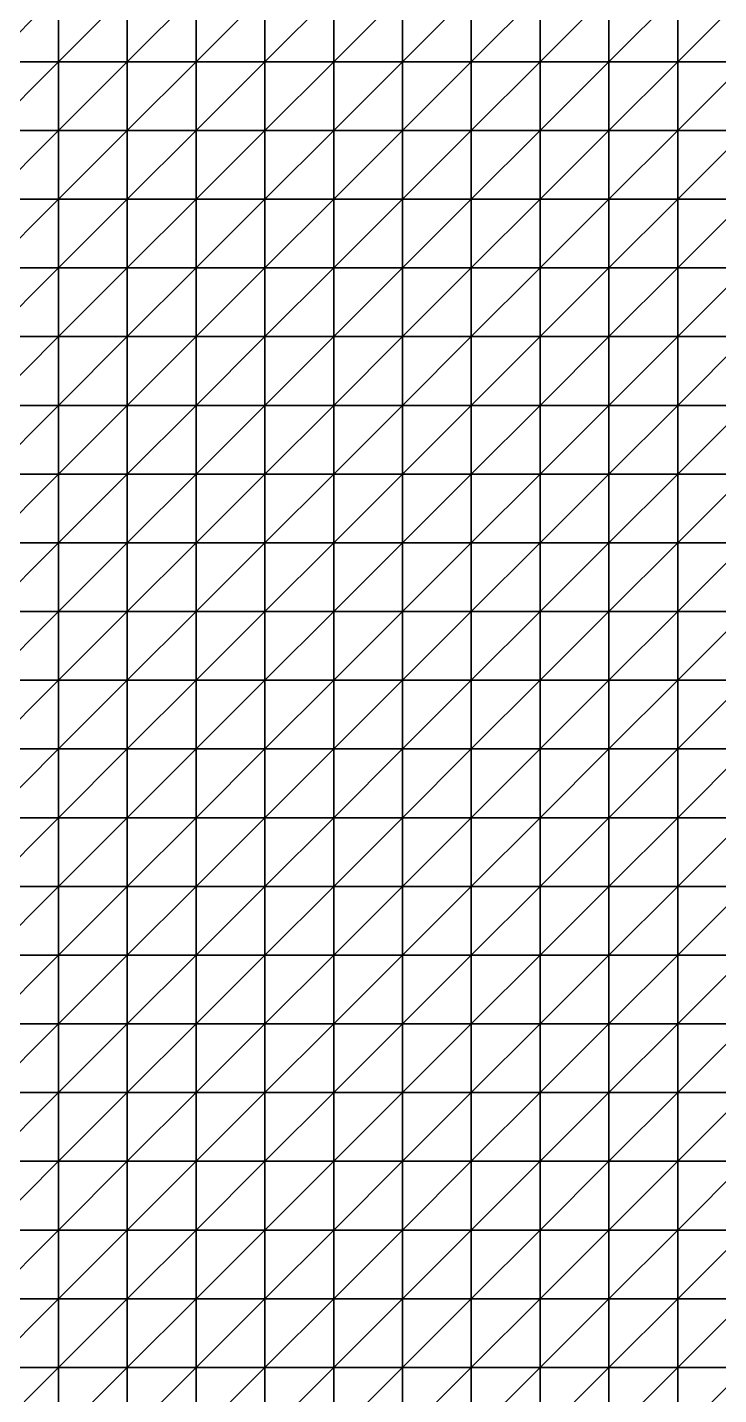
# Model space of a CAD drawing. Header units: metres. Extents: x 351000 to 353000, y 7455000 to 7457000.
# Drawn here: x 352238.7 to 352489.9, y 7455490.1 to 7455987.5 of the extents above; entities that cross this region are included whole.
import ezdxf

# ---------------------------------------------------------------- set-up
doc = ezdxf.new("R2010")
doc.units = ezdxf.units.M

msp = doc.modelspace()

# ---------------------------------------------------------------- linework, layer by layer
at = {"layer": 'TOP_OF_HYPOGENE_TOH'}
for points in [[(352225, 7455975, 1160.76), (352250, 7455975, 1173.58), (352250, 7456000, 1159)], [(352225, 7455975, 1160.76), (352250, 7456000, 1159), (352225, 7456000, 1147.56)], [(352250, 7455975, 1173.58), (352275, 7455975, 1180.75), (352275, 7456000, 1166.04)], [(352250, 7455975, 1173.58), (352275, 7456000, 1166.04), (352250, 7456000, 1159)], [(352275, 7455975, 1180.75), (352300, 7455975, 1183.16), (352300, 7456000, 1169.37)], [(352275, 7455975, 1180.75), (352300, 7456000, 1169.37), (352275, 7456000, 1166.04)], [(352300, 7455975, 1183.16), (352325, 7455975, 1182.98), (352325, 7456000, 1170.94)], [(352300, 7455975, 1183.16), (352325, 7456000, 1170.94), (352300, 7456000, 1169.37)], [(352325, 7455975, 1182.98), (352350, 7455975, 1182.63), (352350, 7456000, 1172.83)], [(352325, 7455975, 1182.98), (352350, 7456000, 1172.83), (352325, 7456000, 1170.94)], [(352350, 7455975, 1182.63), (352375, 7455975, 1183.85), (352375, 7456000, 1176.42)], [(352350, 7455975, 1182.63), (352375, 7456000, 1176.42), (352350, 7456000, 1172.83)], [(352375, 7455975, 1183.85), (352400, 7455975, 1187.25), (352400, 7456000, 1181.98)], [(352375, 7455975, 1183.85), (352400, 7456000, 1181.98), (352375, 7456000, 1176.42)], [(352400, 7455975, 1187.25), (352425, 7455975, 1192.42), (352425, 7456000, 1188.76)], [(352400, 7455975, 1187.25), (352425, 7456000, 1188.76), (352400, 7456000, 1181.98)], [(352425, 7455975, 1192.42), (352450, 7455975, 1198.26), (352450, 7456000, 1195.51)], [(352425, 7455975, 1192.42), (352450, 7456000, 1195.51), (352425, 7456000, 1188.76)], [(352450, 7455975, 1198.26), (352475, 7455975, 1203.47), (352475, 7456000, 1200.99)], [(352450, 7455975, 1198.26), (352475, 7456000, 1200.99), (352450, 7456000, 1195.51)], [(352475, 7455975, 1203.47), (352500, 7455975, 1207.05), (352500, 7456000, 1204.46)], [(352475, 7455975, 1203.47), (352500, 7456000, 1204.46), (352475, 7456000, 1200.99)], [(352225, 7455950, 1175.29), (352250, 7455950, 1188.9), (352250, 7455975, 1173.58)], [(352225, 7455950, 1175.29), (352250, 7455975, 1173.58), (352225, 7455975, 1160.76)], [(352250, 7455950, 1188.9), (352275, 7455950, 1195.95), (352275, 7455975, 1180.75)], [(352250, 7455950, 1188.9), (352275, 7455975, 1180.75), (352250, 7455975, 1173.58)], [(352275, 7455950, 1195.95), (352300, 7455950, 1197.5), (352300, 7455975, 1183.16)], [(352275, 7455950, 1195.95), (352300, 7455975, 1183.16), (352275, 7455975, 1180.75)], [(352300, 7455950, 1197.5), (352325, 7455950, 1195.93), (352325, 7455975, 1182.98)], [(352300, 7455950, 1197.5), (352325, 7455975, 1182.98), (352300, 7455975, 1183.16)], [(352325, 7455950, 1195.93), (352350, 7455950, 1193.79), (352350, 7455975, 1182.63)], [(352325, 7455950, 1195.93), (352350, 7455975, 1182.63), (352325, 7455975, 1182.98)], [(352350, 7455950, 1193.79), (352375, 7455950, 1193.02), (352375, 7455975, 1183.85)], [(352350, 7455950, 1193.79), (352375, 7455975, 1183.85), (352350, 7455975, 1182.63)], [(352375, 7455950, 1193.02), (352400, 7455950, 1194.47), (352400, 7455975, 1187.25)], [(352375, 7455950, 1193.02), (352400, 7455975, 1187.25), (352375, 7455975, 1183.85)], [(352400, 7455950, 1194.47), (352425, 7455950, 1197.92), (352425, 7455975, 1192.42)], [(352400, 7455950, 1194.47), (352425, 7455975, 1192.42), (352400, 7455975, 1187.25)], [(352425, 7455950, 1197.92), (352450, 7455950, 1202.42), (352450, 7455975, 1198.26)], [(352425, 7455950, 1197.92), (352450, 7455975, 1198.26), (352425, 7455975, 1192.42)], [(352450, 7455950, 1202.42), (352475, 7455950, 1206.69), (352475, 7455975, 1203.47)], [(352450, 7455950, 1202.42), (352475, 7455975, 1203.47), (352450, 7455975, 1198.26)], [(352475, 7455950, 1206.69), (352500, 7455950, 1209.56), (352500, 7455975, 1207.05)], [(352475, 7455950, 1206.69), (352500, 7455975, 1207.05), (352475, 7455975, 1203.47)], [(352225, 7455925, 1187.83), (352250, 7455925, 1201.29), (352250, 7455950, 1188.9)], [(352225, 7455925, 1187.83), (352250, 7455950, 1188.9), (352225, 7455950, 1175.29)], [(352250, 7455925, 1201.29), (352275, 7455925, 1207.82), (352275, 7455950, 1195.95)], [(352250, 7455925, 1201.29), (352275, 7455950, 1195.95), (352250, 7455950, 1188.9)], [(352275, 7455925, 1207.82), (352300, 7455925, 1208.71), (352300, 7455950, 1197.5)], [(352275, 7455925, 1207.82), (352300, 7455950, 1197.5), (352275, 7455950, 1195.95)], [(352300, 7455925, 1208.71), (352325, 7455925, 1206.38), (352325, 7455950, 1195.93)], [(352300, 7455925, 1208.71), (352325, 7455950, 1195.93), (352300, 7455950, 1197.5)], [(352325, 7455925, 1206.38), (352350, 7455925, 1203.39), (352350, 7455950, 1193.79)], [(352325, 7455925, 1206.38), (352350, 7455950, 1193.79), (352325, 7455950, 1195.93)], [(352350, 7455925, 1203.39), (352375, 7455925, 1201.62), (352375, 7455950, 1193.02)], [(352350, 7455925, 1203.39), (352375, 7455950, 1193.02), (352350, 7455950, 1193.79)], [(352375, 7455925, 1201.62), (352400, 7455925, 1201.98), (352400, 7455950, 1194.47)], [(352375, 7455925, 1201.62), (352400, 7455950, 1194.47), (352375, 7455950, 1193.02)], [(352400, 7455925, 1201.98), (352425, 7455925, 1204.34), (352425, 7455950, 1197.92)], [(352400, 7455925, 1201.98), (352425, 7455950, 1197.92), (352400, 7455950, 1194.47)], [(352425, 7455925, 1204.34), (352450, 7455925, 1207.85), (352450, 7455950, 1202.42)], [(352425, 7455925, 1204.34), (352450, 7455950, 1202.42), (352425, 7455950, 1197.92)], [(352450, 7455925, 1207.85), (352475, 7455925, 1211.28), (352475, 7455950, 1206.69)], [(352450, 7455925, 1207.85), (352475, 7455950, 1206.69), (352450, 7455950, 1202.42)], [(352475, 7455925, 1211.28), (352500, 7455925, 1213.39), (352500, 7455950, 1209.56)], [(352475, 7455925, 1211.28), (352500, 7455950, 1209.56), (352475, 7455950, 1206.69)], [(352225, 7455900, 1196.92), (352250, 7455900, 1209.26), (352250, 7455925, 1201.29)], [(352225, 7455900, 1196.92), (352250, 7455925, 1201.29), (352225, 7455925, 1187.83)], [(352250, 7455900, 1209.26), (352275, 7455900, 1214.96), (352275, 7455925, 1207.82)], [(352250, 7455900, 1209.26), (352275, 7455925, 1207.82), (352250, 7455925, 1201.29)], [(352275, 7455900, 1214.96), (352300, 7455900, 1215.48), (352300, 7455925, 1208.71)], [(352275, 7455900, 1214.96), (352300, 7455925, 1208.71), (352275, 7455925, 1207.82)], [(352300, 7455900, 1215.48), (352325, 7455900, 1213.18), (352325, 7455925, 1206.38)], [(352300, 7455900, 1215.48), (352325, 7455925, 1206.38), (352300, 7455925, 1208.71)], [(352325, 7455900, 1213.18), (352350, 7455900, 1210.39), (352350, 7455925, 1203.39)], [(352325, 7455900, 1213.18), (352350, 7455925, 1203.39), (352325, 7455925, 1206.38)], [(352350, 7455900, 1210.39), (352375, 7455900, 1208.82), (352375, 7455925, 1201.62)], [(352350, 7455900, 1210.39), (352375, 7455925, 1201.62), (352350, 7455925, 1203.39)], [(352375, 7455900, 1208.82), (352400, 7455900, 1209.21), (352400, 7455925, 1201.98)], [(352375, 7455900, 1208.82), (352400, 7455925, 1201.98), (352375, 7455925, 1201.62)], [(352400, 7455900, 1209.21), (352425, 7455900, 1211.41), (352425, 7455925, 1204.34)], [(352400, 7455900, 1209.21), (352425, 7455925, 1204.34), (352400, 7455925, 1201.98)], [(352425, 7455900, 1211.41), (352450, 7455900, 1214.63), (352450, 7455925, 1207.85)], [(352425, 7455900, 1211.41), (352450, 7455925, 1207.85), (352425, 7455925, 1204.34)], [(352450, 7455900, 1214.63), (352475, 7455900, 1217.73), (352475, 7455925, 1211.28)], [(352450, 7455900, 1214.63), (352475, 7455925, 1211.28), (352450, 7455925, 1207.85)], [(352475, 7455900, 1217.73), (352500, 7455900, 1219.51), (352500, 7455925, 1213.39)], [(352475, 7455900, 1217.73), (352500, 7455925, 1213.39), (352475, 7455925, 1211.28)], [(352225, 7455875, 1203.75), (352250, 7455875, 1214.43), (352250, 7455900, 1209.26)], [(352225, 7455875, 1203.75), (352250, 7455900, 1209.26), (352225, 7455900, 1196.92)], [(352250, 7455875, 1214.43), (352275, 7455875, 1219.18), (352275, 7455900, 1214.96)], [(352250, 7455875, 1214.43), (352275, 7455900, 1214.96), (352250, 7455900, 1209.26)], [(352275, 7455875, 1219.18), (352300, 7455875, 1219.63), (352300, 7455900, 1215.48)], [(352275, 7455875, 1219.18), (352300, 7455900, 1215.48), (352275, 7455900, 1214.96)], [(352300, 7455875, 1219.63), (352325, 7455875, 1217.95), (352325, 7455900, 1213.18)], [(352300, 7455875, 1219.63), (352325, 7455900, 1213.18), (352300, 7455900, 1215.48)], [(352325, 7455875, 1217.95), (352350, 7455875, 1216.15), (352350, 7455900, 1210.39)], [(352325, 7455875, 1217.95), (352350, 7455900, 1210.39), (352325, 7455900, 1213.18)], [(352350, 7455875, 1216.15), (352375, 7455875, 1215.55), (352375, 7455900, 1208.82)], [(352350, 7455875, 1216.15), (352375, 7455900, 1208.82), (352350, 7455900, 1210.39)], [(352375, 7455875, 1215.55), (352400, 7455875, 1216.64), (352400, 7455900, 1209.21)], [(352375, 7455875, 1215.55), (352400, 7455900, 1209.21), (352375, 7455900, 1208.82)], [(352400, 7455875, 1216.64), (352425, 7455875, 1219.2), (352425, 7455900, 1211.41)], [(352400, 7455875, 1216.64), (352425, 7455900, 1211.41), (352400, 7455900, 1209.21)], [(352425, 7455875, 1219.2), (352450, 7455875, 1222.51), (352450, 7455900, 1214.63)], [(352425, 7455875, 1219.2), (352450, 7455900, 1214.63), (352425, 7455900, 1211.41)], [(352450, 7455875, 1222.51), (352475, 7455875, 1225.57), (352475, 7455900, 1217.73)], [(352450, 7455875, 1222.51), (352475, 7455900, 1217.73), (352450, 7455900, 1214.63)], [(352475, 7455875, 1225.57), (352500, 7455875, 1227.35), (352500, 7455900, 1219.51)], [(352475, 7455875, 1225.57), (352500, 7455900, 1219.51), (352475, 7455900, 1217.73)], [(352225, 7455850, 1211.12), (352250, 7455850, 1220.03), (352250, 7455875, 1214.43)], [(352225, 7455850, 1211.12), (352250, 7455875, 1214.43), (352225, 7455875, 1203.75)], [(352250, 7455850, 1220.03), (352275, 7455850, 1223.9), (352275, 7455875, 1219.18)], [(352250, 7455850, 1220.03), (352275, 7455875, 1219.18), (352250, 7455875, 1214.43)], [(352275, 7455850, 1223.9), (352300, 7455850, 1224.45), (352300, 7455875, 1219.63)], [(352275, 7455850, 1223.9), (352300, 7455875, 1219.63), (352275, 7455875, 1219.18)], [(352300, 7455850, 1224.45), (352325, 7455850, 1223.61), (352325, 7455875, 1217.95)], [(352300, 7455850, 1224.45), (352325, 7455875, 1217.95), (352300, 7455875, 1219.63)], [(352325, 7455850, 1223.61), (352350, 7455850, 1222.91), (352350, 7455875, 1216.15)], [(352325, 7455850, 1223.61), (352350, 7455875, 1216.15), (352325, 7455875, 1217.95)], [(352350, 7455850, 1222.91), (352375, 7455850, 1223.26), (352375, 7455875, 1215.55)], [(352350, 7455850, 1222.91), (352375, 7455875, 1215.55), (352350, 7455875, 1216.15)], [(352375, 7455850, 1223.26), (352400, 7455850, 1224.86), (352400, 7455875, 1216.64)], [(352375, 7455850, 1223.26), (352400, 7455875, 1216.64), (352375, 7455875, 1215.55)], [(352400, 7455850, 1224.86), (352425, 7455850, 1227.44), (352425, 7455875, 1219.2)], [(352400, 7455850, 1224.86), (352425, 7455875, 1219.2), (352400, 7455875, 1216.64)], [(352425, 7455850, 1227.44), (352450, 7455850, 1230.43), (352450, 7455875, 1222.51)], [(352425, 7455850, 1227.44), (352450, 7455875, 1222.51), (352425, 7455875, 1219.2)], [(352450, 7455850, 1230.43), (352475, 7455850, 1233.12), (352475, 7455875, 1225.57)], [(352450, 7455850, 1230.43), (352475, 7455875, 1225.57), (352450, 7455875, 1222.51)], [(352475, 7455850, 1233.12), (352500, 7455850, 1234.68), (352500, 7455875, 1227.35)], [(352475, 7455850, 1233.12), (352500, 7455875, 1227.35), (352475, 7455875, 1225.57)], [(352225, 7455825, 1221.03), (352250, 7455825, 1228.35), (352250, 7455850, 1220.03)], [(352225, 7455825, 1221.03), (352250, 7455850, 1220.03), (352225, 7455850, 1211.12)], [(352250, 7455825, 1228.35), (352275, 7455825, 1231.43), (352275, 7455850, 1223.9)], [(352250, 7455825, 1228.35), (352275, 7455850, 1223.9), (352250, 7455850, 1220.03)], [(352275, 7455825, 1231.43), (352300, 7455825, 1232.05), (352300, 7455850, 1224.45)], [(352275, 7455825, 1231.43), (352300, 7455850, 1224.45), (352275, 7455850, 1223.9)], [(352300, 7455825, 1232.05), (352325, 7455825, 1231.78), (352325, 7455850, 1223.61)], [(352300, 7455825, 1232.05), (352325, 7455850, 1223.61), (352300, 7455850, 1224.45)], [(352325, 7455825, 1231.78), (352350, 7455825, 1231.69), (352350, 7455850, 1222.91)], [(352325, 7455825, 1231.78), (352350, 7455850, 1222.91), (352325, 7455850, 1223.61)], [(352350, 7455825, 1231.69), (352375, 7455825, 1232.24), (352375, 7455850, 1223.26)], [(352350, 7455825, 1231.69), (352375, 7455850, 1223.26), (352350, 7455850, 1222.91)], [(352375, 7455825, 1232.24), (352400, 7455825, 1233.42), (352400, 7455850, 1224.86)], [(352375, 7455825, 1232.24), (352400, 7455850, 1224.86), (352375, 7455850, 1223.26)], [(352400, 7455825, 1233.42), (352425, 7455825, 1234.98), (352425, 7455850, 1227.44)], [(352400, 7455825, 1233.42), (352425, 7455850, 1227.44), (352400, 7455850, 1224.86)], [(352425, 7455825, 1234.98), (352450, 7455825, 1236.65), (352450, 7455850, 1230.43)], [(352425, 7455825, 1234.98), (352450, 7455850, 1230.43), (352425, 7455850, 1227.44)], [(352450, 7455825, 1236.65), (352475, 7455825, 1238.12), (352475, 7455850, 1233.12)], [(352450, 7455825, 1236.65), (352475, 7455850, 1233.12), (352450, 7455850, 1230.43)], [(352475, 7455825, 1238.12), (352500, 7455825, 1238.83), (352500, 7455850, 1234.68)], [(352475, 7455825, 1238.12), (352500, 7455850, 1234.68), (352475, 7455850, 1233.12)], [(352225, 7455800, 1232.72), (352250, 7455800, 1238.58), (352250, 7455825, 1228.35)], [(352225, 7455800, 1232.72), (352250, 7455825, 1228.35), (352225, 7455825, 1221.03)], [(352250, 7455800, 1238.58), (352275, 7455800, 1240.89), (352275, 7455825, 1231.43)], [(352250, 7455800, 1238.58), (352275, 7455825, 1231.43), (352250, 7455825, 1228.35)], [(352275, 7455800, 1240.89), (352300, 7455800, 1241.36), (352300, 7455825, 1232.05)], [(352275, 7455800, 1240.89), (352300, 7455825, 1232.05), (352275, 7455825, 1231.43)], [(352300, 7455800, 1241.36), (352325, 7455800, 1241.22), (352325, 7455825, 1231.78)], [(352300, 7455800, 1241.36), (352325, 7455825, 1231.78), (352300, 7455825, 1232.05)], [(352325, 7455800, 1241.22), (352350, 7455800, 1241.03), (352350, 7455825, 1231.69)], [(352325, 7455800, 1241.22), (352350, 7455825, 1231.69), (352325, 7455825, 1231.78)], [(352350, 7455800, 1241.03), (352375, 7455800, 1240.89), (352375, 7455825, 1232.24)], [(352350, 7455800, 1241.03), (352375, 7455825, 1232.24), (352350, 7455825, 1231.69)], [(352375, 7455800, 1240.89), (352400, 7455800, 1240.62), (352400, 7455825, 1233.42)], [(352375, 7455800, 1240.89), (352400, 7455825, 1233.42), (352375, 7455825, 1232.24)], [(352400, 7455800, 1240.62), (352425, 7455800, 1240.14), (352425, 7455825, 1234.98)], [(352400, 7455800, 1240.62), (352425, 7455825, 1234.98), (352400, 7455825, 1233.42)], [(352425, 7455800, 1240.14), (352450, 7455800, 1239.58), (352450, 7455825, 1236.65)], [(352425, 7455800, 1240.14), (352450, 7455825, 1236.65), (352425, 7455825, 1234.98)], [(352450, 7455800, 1239.58), (352475, 7455800, 1239.09), (352475, 7455825, 1238.12)], [(352450, 7455800, 1239.58), (352475, 7455825, 1238.12), (352450, 7455825, 1236.65)], [(352475, 7455800, 1239.09), (352500, 7455800, 1238.5), (352500, 7455825, 1238.83)], [(352475, 7455800, 1239.09), (352500, 7455825, 1238.83), (352475, 7455825, 1238.12)], [(352225, 7455775, 1242.75), (352250, 7455775, 1247.08), (352250, 7455800, 1238.58)], [(352225, 7455775, 1242.75), (352250, 7455800, 1238.58), (352225, 7455800, 1232.72)], [(352250, 7455775, 1247.08), (352275, 7455775, 1248.54), (352275, 7455800, 1240.89)], [(352250, 7455775, 1247.08), (352275, 7455800, 1240.89), (352250, 7455800, 1238.58)], [(352275, 7455775, 1248.54), (352300, 7455775, 1248.7), (352300, 7455800, 1241.36)], [(352275, 7455775, 1248.54), (352300, 7455800, 1241.36), (352275, 7455800, 1240.89)], [(352300, 7455775, 1248.7), (352325, 7455775, 1248.4), (352325, 7455800, 1241.22)], [(352300, 7455775, 1248.7), (352325, 7455800, 1241.22), (352300, 7455800, 1241.36)], [(352325, 7455775, 1248.4), (352350, 7455775, 1247.77), (352350, 7455800, 1241.03)], [(352325, 7455775, 1248.4), (352350, 7455800, 1241.03), (352325, 7455800, 1241.22)], [(352350, 7455775, 1247.77), (352375, 7455775, 1246.54), (352375, 7455800, 1240.89)], [(352350, 7455775, 1247.77), (352375, 7455800, 1240.89), (352350, 7455800, 1241.03)], [(352375, 7455775, 1246.54), (352400, 7455775, 1244.47), (352400, 7455800, 1240.62)], [(352375, 7455775, 1246.54), (352400, 7455800, 1240.62), (352375, 7455800, 1240.89)], [(352400, 7455775, 1244.47), (352425, 7455775, 1241.7), (352425, 7455800, 1240.14)], [(352400, 7455775, 1244.47), (352425, 7455800, 1240.14), (352400, 7455800, 1240.62)], [(352425, 7455775, 1241.7), (352450, 7455775, 1238.82), (352450, 7455800, 1239.58)], [(352425, 7455775, 1241.7), (352450, 7455800, 1239.58), (352425, 7455800, 1240.14)], [(352450, 7455775, 1238.82), (352475, 7455775, 1236.46), (352475, 7455800, 1239.09)], [(352450, 7455775, 1238.82), (352475, 7455800, 1239.09), (352450, 7455800, 1239.58)], [(352475, 7455775, 1236.46), (352500, 7455775, 1234.75), (352500, 7455800, 1238.5)], [(352475, 7455775, 1236.46), (352500, 7455800, 1238.5), (352475, 7455800, 1239.09)], [(352225, 7455750, 1247.01), (352250, 7455750, 1249.66), (352250, 7455775, 1247.08)], [(352225, 7455750, 1247.01), (352250, 7455775, 1247.08), (352225, 7455775, 1242.75)], [(352250, 7455750, 1249.66), (352275, 7455750, 1250.27), (352275, 7455775, 1248.54)], [(352250, 7455750, 1249.66), (352275, 7455775, 1248.54), (352250, 7455775, 1247.08)], [(352275, 7455750, 1250.27), (352300, 7455750, 1250.21), (352300, 7455775, 1248.7)], [(352275, 7455750, 1250.27), (352300, 7455775, 1248.7), (352275, 7455775, 1248.54)], [(352300, 7455750, 1250.21), (352325, 7455750, 1249.94), (352325, 7455775, 1248.4)], [(352300, 7455750, 1250.21), (352325, 7455775, 1248.4), (352300, 7455775, 1248.7)], [(352325, 7455750, 1249.94), (352350, 7455750, 1249.16), (352350, 7455775, 1247.77)], [(352325, 7455750, 1249.94), (352350, 7455775, 1247.77), (352325, 7455775, 1248.4)], [(352350, 7455750, 1249.16), (352375, 7455750, 1247.29), (352375, 7455775, 1246.54)], [(352350, 7455750, 1249.16), (352375, 7455775, 1246.54), (352350, 7455775, 1247.77)], [(352375, 7455750, 1247.29), (352400, 7455750, 1244.05), (352400, 7455775, 1244.47)], [(352375, 7455750, 1247.29), (352400, 7455775, 1244.47), (352375, 7455775, 1246.54)], [(352400, 7455750, 1244.05), (352425, 7455750, 1239.81), (352425, 7455775, 1241.7)], [(352400, 7455750, 1244.05), (352425, 7455775, 1241.7), (352400, 7455775, 1244.47)], [(352425, 7455750, 1239.81), (352450, 7455750, 1235.58), (352450, 7455775, 1238.82)], [(352425, 7455750, 1239.81), (352450, 7455775, 1238.82), (352425, 7455775, 1241.7)], [(352450, 7455750, 1235.58), (352475, 7455750, 1232.38), (352475, 7455775, 1236.46)], [(352450, 7455750, 1235.58), (352475, 7455775, 1236.46), (352450, 7455775, 1238.82)], [(352475, 7455750, 1232.38), (352500, 7455750, 1230.55), (352500, 7455775, 1234.75)], [(352475, 7455750, 1232.38), (352500, 7455775, 1234.75), (352475, 7455775, 1236.46)], [(352225, 7455725, 1243.63), (352250, 7455725, 1244.6), (352250, 7455750, 1249.66)], [(352225, 7455725, 1243.63), (352250, 7455750, 1249.66), (352225, 7455750, 1247.01)], [(352250, 7455725, 1244.6), (352275, 7455725, 1244.56), (352275, 7455750, 1250.27)], [(352250, 7455725, 1244.6), (352275, 7455750, 1250.27), (352250, 7455750, 1249.66)], [(352275, 7455725, 1244.56), (352300, 7455725, 1244.68), (352300, 7455750, 1250.21)], [(352275, 7455725, 1244.56), (352300, 7455750, 1250.21), (352275, 7455750, 1250.27)], [(352300, 7455725, 1244.68), (352325, 7455725, 1245.01), (352325, 7455750, 1249.94)], [(352300, 7455725, 1244.68), (352325, 7455750, 1249.94), (352300, 7455750, 1250.21)], [(352325, 7455725, 1245.01), (352350, 7455725, 1244.86), (352350, 7455750, 1249.16)], [(352325, 7455725, 1245.01), (352350, 7455750, 1249.16), (352325, 7455750, 1249.94)], [(352350, 7455725, 1244.86), (352375, 7455725, 1243.39), (352375, 7455750, 1247.29)], [(352350, 7455725, 1244.86), (352375, 7455750, 1247.29), (352350, 7455750, 1249.16)], [(352375, 7455725, 1243.39), (352400, 7455725, 1240.26), (352400, 7455750, 1244.05)], [(352375, 7455725, 1243.39), (352400, 7455750, 1244.05), (352375, 7455750, 1247.29)], [(352400, 7455725, 1240.26), (352425, 7455725, 1236.02), (352425, 7455750, 1239.81)], [(352400, 7455725, 1240.26), (352425, 7455750, 1239.81), (352400, 7455750, 1244.05)], [(352425, 7455725, 1236.02), (352450, 7455725, 1231.98), (352450, 7455750, 1235.58)], [(352425, 7455725, 1236.02), (352450, 7455750, 1235.58), (352425, 7455750, 1239.81)], [(352450, 7455725, 1231.98), (352475, 7455725, 1229.43), (352475, 7455750, 1232.38)], [(352450, 7455725, 1231.98), (352475, 7455750, 1232.38), (352450, 7455750, 1235.58)], [(352475, 7455725, 1229.43), (352500, 7455725, 1228.78), (352500, 7455750, 1230.55)], [(352475, 7455725, 1229.43), (352500, 7455750, 1230.55), (352475, 7455750, 1232.38)], [(352225, 7455700, 1234.39), (352250, 7455700, 1234), (352250, 7455725, 1244.6)], [(352225, 7455700, 1234.39), (352250, 7455725, 1244.6), (352225, 7455725, 1243.63)], [(352250, 7455700, 1234), (352275, 7455700, 1233.75), (352275, 7455725, 1244.56)], [(352250, 7455700, 1234), (352275, 7455725, 1244.56), (352250, 7455725, 1244.6)], [(352275, 7455700, 1233.75), (352300, 7455700, 1234.54), (352300, 7455725, 1244.68)], [(352275, 7455700, 1233.75), (352300, 7455725, 1244.68), (352275, 7455725, 1244.56)], [(352300, 7455700, 1234.54), (352325, 7455700, 1236.1), (352325, 7455725, 1245.01)], [(352300, 7455700, 1234.54), (352325, 7455725, 1245.01), (352300, 7455725, 1244.68)], [(352325, 7455700, 1236.1), (352350, 7455700, 1237.36), (352350, 7455725, 1244.86)], [(352325, 7455700, 1236.1), (352350, 7455725, 1244.86), (352325, 7455725, 1245.01)], [(352350, 7455700, 1237.36), (352375, 7455700, 1237.24), (352375, 7455725, 1243.39)], [(352350, 7455700, 1237.36), (352375, 7455725, 1243.39), (352350, 7455725, 1244.86)], [(352375, 7455700, 1237.24), (352400, 7455700, 1235.34), (352400, 7455725, 1240.26)], [(352375, 7455700, 1237.24), (352400, 7455725, 1240.26), (352375, 7455725, 1243.39)], [(352400, 7455700, 1235.34), (352425, 7455700, 1232.33), (352425, 7455725, 1236.02)], [(352400, 7455700, 1235.34), (352425, 7455725, 1236.02), (352400, 7455725, 1240.26)], [(352425, 7455700, 1232.33), (352450, 7455700, 1229.7), (352450, 7455725, 1231.98)], [(352425, 7455700, 1232.33), (352450, 7455725, 1231.98), (352425, 7455725, 1236.02)], [(352450, 7455700, 1229.7), (352475, 7455700, 1228.88), (352475, 7455725, 1229.43)], [(352450, 7455700, 1229.7), (352475, 7455725, 1229.43), (352450, 7455725, 1231.98)], [(352475, 7455700, 1228.88), (352500, 7455700, 1230.23), (352500, 7455725, 1228.78)], [(352475, 7455700, 1228.88), (352500, 7455725, 1228.78), (352475, 7455725, 1229.43)], [(352225, 7455675, 1223.75), (352250, 7455675, 1222.59), (352250, 7455700, 1234)], [(352225, 7455675, 1223.75), (352250, 7455700, 1234), (352225, 7455700, 1234.39)], [(352250, 7455675, 1222.59), (352275, 7455675, 1222.59), (352275, 7455700, 1233.75)], [(352250, 7455675, 1222.59), (352275, 7455700, 1233.75), (352250, 7455700, 1234)], [(352275, 7455675, 1222.59), (352300, 7455675, 1224.4), (352300, 7455700, 1234.54)], [(352275, 7455675, 1222.59), (352300, 7455700, 1234.54), (352275, 7455700, 1233.75)], [(352300, 7455675, 1224.4), (352325, 7455675, 1227.44), (352325, 7455700, 1236.1)], [(352300, 7455675, 1224.4), (352325, 7455700, 1236.1), (352300, 7455700, 1234.54)], [(352325, 7455675, 1227.44), (352350, 7455675, 1230.35), (352350, 7455700, 1237.36)], [(352325, 7455675, 1227.44), (352350, 7455700, 1237.36), (352325, 7455700, 1236.1)], [(352350, 7455675, 1230.35), (352375, 7455675, 1231.86), (352375, 7455700, 1237.24)], [(352350, 7455675, 1230.35), (352375, 7455700, 1237.24), (352350, 7455700, 1237.36)], [(352375, 7455675, 1231.86), (352400, 7455675, 1231.49), (352400, 7455700, 1235.34)], [(352375, 7455675, 1231.86), (352400, 7455700, 1235.34), (352375, 7455700, 1237.24)], [(352400, 7455675, 1231.49), (352425, 7455675, 1229.98), (352425, 7455700, 1232.33)], [(352400, 7455675, 1231.49), (352425, 7455700, 1232.33), (352400, 7455700, 1235.34)], [(352425, 7455675, 1229.98), (352450, 7455675, 1228.94), (352450, 7455700, 1229.7)], [(352425, 7455675, 1229.98), (352450, 7455700, 1229.7), (352425, 7455700, 1232.33)], [(352450, 7455675, 1228.94), (352475, 7455675, 1229.08), (352475, 7455700, 1228.88)], [(352450, 7455675, 1228.94), (352475, 7455700, 1228.88), (352450, 7455700, 1229.7)], [(352475, 7455675, 1229.08), (352500, 7455675, 1229.37), (352500, 7455700, 1230.23)], [(352475, 7455675, 1229.08), (352500, 7455700, 1230.23), (352475, 7455700, 1228.88)], [(352225, 7455650, 1216.02), (352250, 7455650, 1214.66), (352250, 7455675, 1222.59)], [(352225, 7455650, 1216.02), (352250, 7455675, 1222.59), (352225, 7455675, 1223.75)], [(352250, 7455650, 1214.66), (352275, 7455650, 1215.18), (352275, 7455675, 1222.59)], [(352250, 7455650, 1214.66), (352275, 7455675, 1222.59), (352250, 7455675, 1222.59)], [(352275, 7455650, 1215.18), (352300, 7455650, 1217.99), (352300, 7455675, 1224.4)], [(352275, 7455650, 1215.18), (352300, 7455675, 1224.4), (352275, 7455675, 1222.59)], [(352300, 7455650, 1217.99), (352325, 7455650, 1222.26), (352325, 7455675, 1227.44)], [(352300, 7455650, 1217.99), (352325, 7455675, 1227.44), (352300, 7455675, 1224.4)], [(352325, 7455650, 1222.26), (352350, 7455650, 1226.42), (352350, 7455675, 1230.35)], [(352325, 7455650, 1222.26), (352350, 7455675, 1230.35), (352325, 7455675, 1227.44)], [(352350, 7455650, 1226.42), (352375, 7455650, 1229.03), (352375, 7455675, 1231.86)], [(352350, 7455650, 1226.42), (352375, 7455675, 1231.86), (352350, 7455675, 1230.35)], [(352375, 7455650, 1229.03), (352400, 7455650, 1229.57), (352400, 7455675, 1231.49)], [(352375, 7455650, 1229.03), (352400, 7455675, 1231.49), (352375, 7455675, 1231.86)], [(352400, 7455650, 1229.57), (352425, 7455650, 1228.81), (352425, 7455675, 1229.98)], [(352400, 7455650, 1229.57), (352425, 7455675, 1229.98), (352400, 7455675, 1231.49)], [(352425, 7455650, 1228.81), (352450, 7455650, 1228.46), (352450, 7455675, 1228.94)], [(352425, 7455650, 1228.81), (352450, 7455675, 1228.94), (352425, 7455675, 1229.98)], [(352450, 7455650, 1228.46), (352475, 7455650, 1226.66), (352475, 7455675, 1229.08)], [(352450, 7455650, 1228.46), (352475, 7455675, 1229.08), (352450, 7455675, 1228.94)], [(352475, 7455650, 1226.66), (352500, 7455650, 1227.74), (352500, 7455675, 1229.37)], [(352475, 7455650, 1226.66), (352500, 7455675, 1229.37), (352475, 7455675, 1229.08)], [(352225, 7455625, 1212.61), (352250, 7455625, 1211.31), (352250, 7455650, 1214.66)], [(352225, 7455625, 1212.61), (352250, 7455650, 1214.66), (352225, 7455650, 1216.02)], [(352250, 7455625, 1211.31), (352275, 7455625, 1212.31), (352275, 7455650, 1215.18)], [(352250, 7455625, 1211.31), (352275, 7455650, 1215.18), (352250, 7455650, 1214.66)], [(352275, 7455625, 1212.31), (352300, 7455625, 1215.82), (352300, 7455650, 1217.99)], [(352275, 7455625, 1212.31), (352300, 7455650, 1217.99), (352275, 7455650, 1215.18)], [(352300, 7455625, 1215.82), (352325, 7455625, 1220.78), (352325, 7455650, 1222.26)], [(352300, 7455625, 1215.82), (352325, 7455650, 1222.26), (352300, 7455650, 1217.99)], [(352325, 7455625, 1220.78), (352350, 7455625, 1225.48), (352350, 7455650, 1226.42)], [(352325, 7455625, 1220.78), (352350, 7455650, 1226.42), (352325, 7455650, 1222.26)], [(352350, 7455625, 1225.48), (352375, 7455625, 1228.37), (352375, 7455650, 1229.03)], [(352350, 7455625, 1225.48), (352375, 7455650, 1229.03), (352350, 7455650, 1226.42)], [(352375, 7455625, 1228.37), (352400, 7455625, 1228.84), (352400, 7455650, 1229.57)], [(352375, 7455625, 1228.37), (352400, 7455650, 1229.57), (352375, 7455650, 1229.03)], [(352400, 7455625, 1228.84), (352425, 7455625, 1227.71), (352425, 7455650, 1228.81)], [(352400, 7455625, 1228.84), (352425, 7455650, 1228.81), (352400, 7455650, 1229.57)], [(352425, 7455625, 1227.71), (352450, 7455625, 1226.77), (352450, 7455650, 1228.46)], [(352425, 7455625, 1227.71), (352450, 7455650, 1228.46), (352425, 7455650, 1228.81)], [(352450, 7455625, 1226.77), (352475, 7455625, 1225.12), (352475, 7455650, 1226.66)], [(352450, 7455625, 1226.77), (352475, 7455650, 1226.66), (352450, 7455650, 1228.46)], [(352475, 7455625, 1225.12), (352500, 7455625, 1225.83), (352500, 7455650, 1227.74)], [(352475, 7455625, 1225.12), (352500, 7455650, 1227.74), (352475, 7455650, 1226.66)], [(352225, 7455600, 1211.35), (352250, 7455600, 1209.93), (352250, 7455625, 1211.31)], [(352225, 7455600, 1211.35), (352250, 7455625, 1211.31), (352225, 7455625, 1212.61)], [(352250, 7455600, 1209.93), (352275, 7455600, 1211.14), (352275, 7455625, 1212.31)], [(352250, 7455600, 1209.93), (352275, 7455625, 1212.31), (352250, 7455625, 1211.31)], [(352275, 7455600, 1211.14), (352300, 7455600, 1215), (352300, 7455625, 1215.82)], [(352275, 7455600, 1211.14), (352300, 7455625, 1215.82), (352275, 7455625, 1212.31)], [(352300, 7455600, 1215), (352325, 7455600, 1220.28), (352325, 7455625, 1220.78)], [(352300, 7455600, 1215), (352325, 7455625, 1220.78), (352300, 7455625, 1215.82)], [(352325, 7455600, 1220.28), (352350, 7455600, 1225.15), (352350, 7455625, 1225.48)], [(352325, 7455600, 1220.28), (352350, 7455625, 1225.48), (352325, 7455625, 1220.78)], [(352350, 7455600, 1225.15), (352375, 7455600, 1227.89), (352375, 7455625, 1228.37)], [(352350, 7455600, 1225.15), (352375, 7455625, 1228.37), (352350, 7455625, 1225.48)], [(352375, 7455600, 1227.89), (352400, 7455600, 1227.83), (352400, 7455625, 1228.84)], [(352375, 7455600, 1227.89), (352400, 7455625, 1228.84), (352375, 7455625, 1228.37)], [(352400, 7455600, 1227.83), (352425, 7455600, 1225.72), (352425, 7455625, 1227.71)], [(352400, 7455600, 1227.83), (352425, 7455625, 1227.71), (352400, 7455625, 1228.84)], [(352425, 7455600, 1225.72), (352450, 7455600, 1223.45), (352450, 7455625, 1226.77)], [(352425, 7455600, 1225.72), (352450, 7455625, 1226.77), (352425, 7455625, 1227.71)], [(352450, 7455600, 1223.45), (352475, 7455600, 1222.84), (352475, 7455625, 1225.12)], [(352450, 7455600, 1223.45), (352475, 7455625, 1225.12), (352450, 7455625, 1226.77)], [(352475, 7455600, 1222.84), (352500, 7455600, 1223.11), (352500, 7455625, 1225.83)], [(352475, 7455600, 1222.84), (352500, 7455625, 1225.83), (352475, 7455625, 1225.12)], [(352225, 7455575, 1208.31), (352250, 7455575, 1206.29), (352250, 7455600, 1209.93)], [(352225, 7455575, 1208.31), (352250, 7455600, 1209.93), (352225, 7455600, 1211.35)], [(352250, 7455575, 1206.29), (352275, 7455575, 1207.38), (352275, 7455600, 1211.14)], [(352250, 7455575, 1206.29), (352275, 7455600, 1211.14), (352250, 7455600, 1209.93)], [(352275, 7455575, 1207.38), (352300, 7455575, 1211.46), (352300, 7455600, 1215)], [(352275, 7455575, 1207.38), (352300, 7455600, 1215), (352275, 7455600, 1211.14)], [(352300, 7455575, 1211.46), (352325, 7455575, 1217.17), (352325, 7455600, 1220.28)], [(352300, 7455575, 1211.46), (352325, 7455600, 1220.28), (352300, 7455600, 1215)], [(352325, 7455575, 1217.17), (352350, 7455575, 1222.5), (352350, 7455600, 1225.15)], [(352325, 7455575, 1217.17), (352350, 7455600, 1225.15), (352325, 7455600, 1220.28)], [(352350, 7455575, 1222.5), (352375, 7455575, 1225.57), (352375, 7455600, 1227.89)], [(352350, 7455575, 1222.5), (352375, 7455600, 1227.89), (352350, 7455600, 1225.15)], [(352375, 7455575, 1225.57), (352400, 7455575, 1225.5), (352400, 7455600, 1227.83)], [(352375, 7455575, 1225.57), (352400, 7455600, 1227.83), (352375, 7455600, 1227.89)], [(352400, 7455575, 1225.5), (352425, 7455575, 1222.92), (352425, 7455600, 1225.72)], [(352400, 7455575, 1225.5), (352425, 7455600, 1225.72), (352400, 7455600, 1227.83)], [(352425, 7455575, 1222.92), (352450, 7455575, 1219.65), (352450, 7455600, 1223.45)], [(352425, 7455575, 1222.92), (352450, 7455600, 1223.45), (352425, 7455600, 1225.72)], [(352450, 7455575, 1219.65), (352475, 7455575, 1217.62), (352475, 7455600, 1222.84)], [(352450, 7455575, 1219.65), (352475, 7455600, 1222.84), (352450, 7455600, 1223.45)], [(352475, 7455575, 1217.62), (352500, 7455575, 1217.62), (352500, 7455600, 1223.11)], [(352475, 7455575, 1217.62), (352500, 7455600, 1223.11), (352475, 7455600, 1222.84)], [(352225, 7455550, 1200.78), (352250, 7455550, 1197.65), (352250, 7455575, 1206.29)], [(352225, 7455550, 1200.78), (352250, 7455575, 1206.29), (352225, 7455575, 1208.31)], [(352250, 7455550, 1197.65), (352275, 7455550, 1198.39), (352275, 7455575, 1207.38)], [(352250, 7455550, 1197.65), (352275, 7455575, 1207.38), (352250, 7455575, 1206.29)], [(352275, 7455550, 1198.39), (352300, 7455550, 1202.82), (352300, 7455575, 1211.46)], [(352275, 7455550, 1198.39), (352300, 7455575, 1211.46), (352275, 7455575, 1207.38)], [(352300, 7455550, 1202.82), (352325, 7455550, 1209.47), (352325, 7455575, 1217.17)], [(352300, 7455550, 1202.82), (352325, 7455575, 1217.17), (352300, 7455575, 1211.46)], [(352325, 7455550, 1209.47), (352350, 7455550, 1216.13), (352350, 7455575, 1222.5)], [(352325, 7455550, 1209.47), (352350, 7455575, 1222.5), (352325, 7455575, 1217.17)], [(352350, 7455550, 1216.13), (352375, 7455550, 1220.69), (352375, 7455575, 1225.57)], [(352350, 7455550, 1216.13), (352375, 7455575, 1225.57), (352350, 7455575, 1222.5)], [(352375, 7455550, 1220.69), (352400, 7455550, 1221.96), (352400, 7455575, 1225.5)], [(352375, 7455550, 1220.69), (352400, 7455575, 1225.5), (352375, 7455575, 1225.57)], [(352400, 7455550, 1221.96), (352425, 7455550, 1220.28), (352425, 7455575, 1222.92)], [(352400, 7455550, 1221.96), (352425, 7455575, 1222.92), (352400, 7455575, 1225.5)], [(352425, 7455550, 1220.28), (352450, 7455550, 1217.28), (352450, 7455575, 1219.65)], [(352425, 7455550, 1220.28), (352450, 7455575, 1219.65), (352425, 7455575, 1222.92)], [(352450, 7455550, 1217.28), (352475, 7455550, 1214.84), (352475, 7455575, 1217.62)], [(352450, 7455550, 1217.28), (352475, 7455575, 1217.62), (352450, 7455575, 1219.65)], [(352475, 7455550, 1214.84), (352500, 7455550, 1213.94), (352500, 7455575, 1217.62)], [(352475, 7455550, 1214.84), (352500, 7455575, 1217.62), (352475, 7455575, 1217.62)], [(352225, 7455525, 1189.4), (352250, 7455525, 1184.85), (352250, 7455550, 1197.65)], [(352225, 7455525, 1189.4), (352250, 7455550, 1197.65), (352225, 7455550, 1200.78)], [(352250, 7455525, 1184.85), (352275, 7455525, 1185.1), (352275, 7455550, 1198.39)], [(352250, 7455525, 1184.85), (352275, 7455550, 1198.39), (352250, 7455550, 1197.65)], [(352275, 7455525, 1185.1), (352300, 7455525, 1190.02), (352300, 7455550, 1202.82)], [(352275, 7455525, 1185.1), (352300, 7455550, 1202.82), (352275, 7455550, 1198.39)], [(352300, 7455525, 1190.02), (352325, 7455525, 1198.09), (352325, 7455550, 1209.47)], [(352300, 7455525, 1190.02), (352325, 7455550, 1209.47), (352300, 7455550, 1202.82)], [(352325, 7455525, 1198.09), (352350, 7455525, 1206.92), (352350, 7455550, 1216.13)], [(352325, 7455525, 1198.09), (352350, 7455550, 1216.13), (352325, 7455550, 1209.47)], [(352350, 7455525, 1206.92), (352375, 7455525, 1214.13), (352375, 7455550, 1220.69)], [(352350, 7455525, 1206.92), (352375, 7455550, 1220.69), (352350, 7455550, 1216.13)], [(352375, 7455525, 1214.13), (352400, 7455525, 1218.13), (352400, 7455550, 1221.96)], [(352375, 7455525, 1214.13), (352400, 7455550, 1221.96), (352375, 7455550, 1220.69)], [(352400, 7455525, 1218.13), (352425, 7455525, 1218.84), (352425, 7455550, 1220.28)], [(352400, 7455525, 1218.13), (352425, 7455550, 1220.28), (352400, 7455550, 1221.96)], [(352425, 7455525, 1218.84), (352450, 7455525, 1217.52), (352450, 7455550, 1217.28)], [(352425, 7455525, 1218.84), (352450, 7455550, 1217.28), (352425, 7455550, 1220.28)], [(352450, 7455525, 1217.52), (352475, 7455525, 1215.87), (352475, 7455550, 1214.84)], [(352450, 7455525, 1217.52), (352475, 7455550, 1214.84), (352450, 7455550, 1217.28)], [(352475, 7455525, 1215.87), (352500, 7455525, 1214.95), (352500, 7455550, 1213.94)], [(352475, 7455525, 1215.87), (352500, 7455550, 1213.94), (352475, 7455550, 1214.84)], [(352225, 7455500, 1177.82), (352250, 7455500, 1171.8), (352250, 7455525, 1184.85)], [(352225, 7455500, 1177.82), (352250, 7455525, 1184.85), (352225, 7455525, 1189.4)], [(352250, 7455500, 1171.8), (352275, 7455500, 1171.42), (352275, 7455525, 1185.1)], [(352250, 7455500, 1171.8), (352275, 7455525, 1185.1), (352250, 7455525, 1184.85)], [(352275, 7455500, 1171.42), (352300, 7455500, 1176.67), (352300, 7455525, 1190.02)], [(352275, 7455500, 1171.42), (352300, 7455525, 1190.02), (352275, 7455525, 1185.1)], [(352300, 7455500, 1176.67), (352325, 7455500, 1186.11), (352325, 7455525, 1198.09)], [(352300, 7455500, 1176.67), (352325, 7455525, 1198.09), (352300, 7455525, 1190.02)], [(352325, 7455500, 1186.11), (352350, 7455500, 1197.26), (352350, 7455525, 1206.92)], [(352325, 7455500, 1186.11), (352350, 7455525, 1206.92), (352325, 7455525, 1198.09)], [(352350, 7455500, 1197.26), (352375, 7455500, 1207.49), (352375, 7455525, 1214.13)], [(352350, 7455500, 1197.26), (352375, 7455525, 1214.13), (352350, 7455525, 1206.92)], [(352375, 7455500, 1207.49), (352400, 7455500, 1214.83), (352400, 7455525, 1218.13)], [(352375, 7455500, 1207.49), (352400, 7455525, 1218.13), (352375, 7455525, 1214.13)], [(352400, 7455500, 1214.83), (352425, 7455500, 1218.68), (352425, 7455525, 1218.84)], [(352400, 7455500, 1214.83), (352425, 7455525, 1218.84), (352400, 7455525, 1218.13)], [(352425, 7455500, 1218.68), (352450, 7455500, 1219.8), (352450, 7455525, 1217.52)], [(352425, 7455500, 1218.68), (352450, 7455525, 1217.52), (352425, 7455525, 1218.84)], [(352450, 7455500, 1219.8), (352475, 7455500, 1219.6), (352475, 7455525, 1215.87)], [(352450, 7455500, 1219.8), (352475, 7455525, 1215.87), (352450, 7455525, 1217.52)], [(352475, 7455500, 1219.6), (352500, 7455500, 1219.16), (352500, 7455525, 1214.95)], [(352475, 7455500, 1219.6), (352500, 7455525, 1214.95), (352475, 7455525, 1215.87)], [(352225, 7455475, 1170.3), (352250, 7455475, 1163), (352250, 7455500, 1171.8)], [(352225, 7455475, 1170.3), (352250, 7455500, 1171.8), (352225, 7455500, 1177.82)], [(352250, 7455475, 1163), (352275, 7455475, 1161.73), (352275, 7455500, 1171.42)], [(352250, 7455475, 1163), (352275, 7455500, 1171.42), (352250, 7455500, 1171.8)], [(352275, 7455475, 1161.73), (352300, 7455475, 1166.73), (352300, 7455500, 1176.67)], [(352275, 7455475, 1161.73), (352300, 7455500, 1176.67), (352275, 7455500, 1171.42)], [(352300, 7455475, 1166.73), (352325, 7455475, 1176.75), (352325, 7455500, 1186.11)], [(352300, 7455475, 1166.73), (352325, 7455500, 1186.11), (352300, 7455500, 1176.67)], [(352325, 7455475, 1176.75), (352350, 7455475, 1189.42), (352350, 7455500, 1197.26)], [(352325, 7455475, 1176.75), (352350, 7455500, 1197.26), (352325, 7455500, 1186.11)], [(352350, 7455475, 1189.42), (352375, 7455475, 1201.97), (352375, 7455500, 1207.49)], [(352350, 7455475, 1189.42), (352375, 7455500, 1207.49), (352350, 7455500, 1197.26)], [(352375, 7455475, 1201.97), (352400, 7455475, 1212.12), (352400, 7455500, 1214.83)], [(352375, 7455475, 1201.97), (352400, 7455500, 1214.83), (352375, 7455500, 1207.49)], [(352400, 7455475, 1212.12), (352425, 7455475, 1218.76), (352425, 7455500, 1218.68)], [(352400, 7455475, 1212.12), (352425, 7455500, 1218.68), (352400, 7455500, 1214.83)], [(352425, 7455475, 1218.76), (352450, 7455475, 1222.12), (352450, 7455500, 1219.8)], [(352425, 7455475, 1218.76), (352450, 7455500, 1219.8), (352425, 7455500, 1218.68)], [(352450, 7455475, 1222.12), (352475, 7455475, 1223.23), (352475, 7455500, 1219.6)], [(352450, 7455475, 1222.12), (352475, 7455500, 1219.6), (352450, 7455500, 1219.8)], [(352475, 7455475, 1223.23), (352500, 7455475, 1223.1), (352500, 7455500, 1219.16)], [(352475, 7455475, 1223.23), (352500, 7455500, 1219.16), (352475, 7455500, 1219.6)]]:
    msp.add_3dface(points, dxfattribs=at)

doc.saveas('drawing.dxf')
